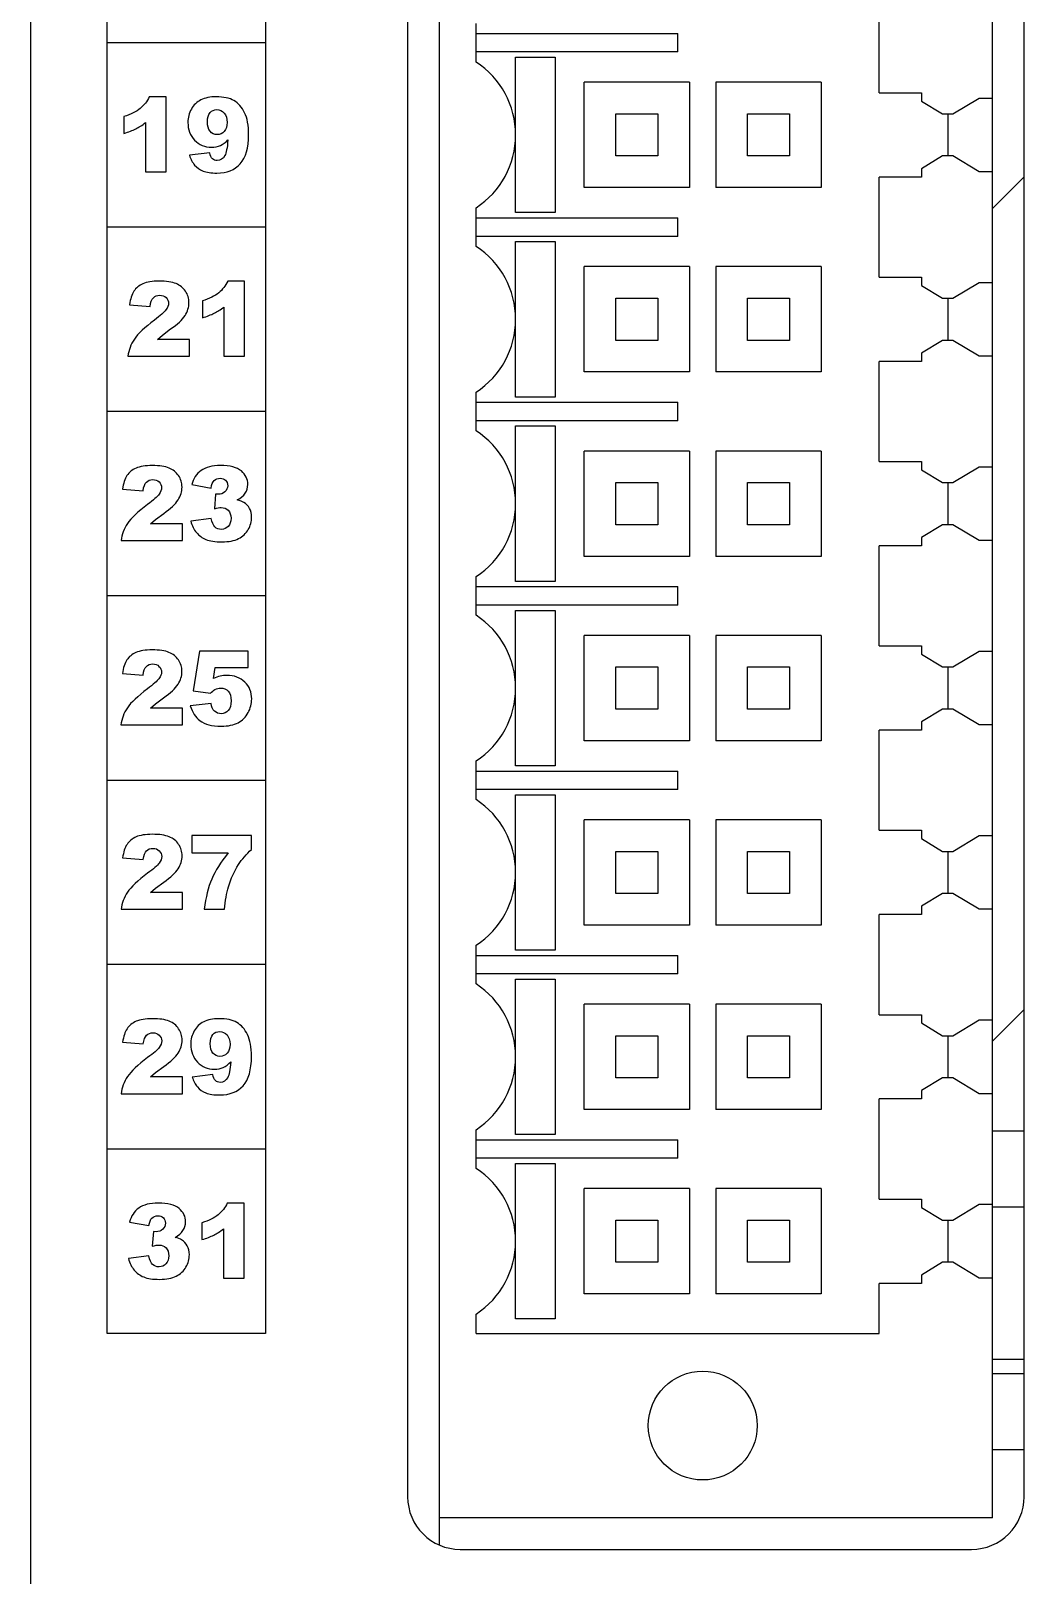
# Model space of a CAD drawing. Header units: millimetres. Extents: x 40 to 416, y -286 to 20.
# Drawn here: x 168.75 to 187.6, y -255.34 to -226.03 of the extents above; entities that cross this region are included whole.
import ezdxf

# ---------------------------------------------------------------- set-up
doc = ezdxf.new("R2010")
doc.units = ezdxf.units.MM
doc.layers.add('02___PRT_ALL_AXES', color=7, linetype='Continuous')
doc.layers.add('03___PRT_ALL_CURVES', color=7, linetype='Continuous')

# ---------------------------------------------------------------- blocks, each defined once
blk = doc.blocks.new('MOD_DIO732')
at = {"color": 7, "linetype": 'Continuous'}
for p, q in [((-0.25, 6), (-0.25, 124)), ((7.5, 86.255), (7.5, 15.245)), ((18, 15.75), (18, 85.75)), ((15.85, 42.8), (15.85, 44.7)), ((8.2, 43.383), (8.2, 44.117)), ((8.2, 43.925), (12.025, 43.925)), ((12.025, 43.575), (12.025, 43.925)), ((12.025, 43.575), (8.2, 43.575)), ((8.95, 43.475), (9.702, 43.475)), ((8.95, 42.004), (8.95, 43.475)), ((9.702, 43.475), (9.702, 40.525)), ((12.25, 43), (10.25, 43)), ((10.25, 41), (10.25, 43)), ((12.25, 43), (12.25, 41)), ((14.75, 43), (12.75, 43)), ((12.75, 43), (12.75, 41)), ((14.75, 43), (14.75, 41)), ((15.85, 42.8), (16.65, 42.8)), ((16.65, 42.8), (16.65, 42.642)), ((16.65, 42.642), (17.053, 42.4)), ((17.25, 42.4), (17.75, 42.7)), ((17.75, 42.7), (18, 42.7)), ((10.85, 42.4), (11.65, 42.4)), ((10.85, 41.6), (10.85, 42.4)), ((11.65, 42.4), (11.65, 41.6)), ((13.35, 42.4), (14.15, 42.4)), ((13.35, 41.6), (13.35, 42.4)), ((14.15, 42.4), (14.15, 41.6)), ((17.053, 42.4), (17.25, 42.4)), ((17.15, 42.4), (17.15, 41.6)), ((8.95, 40.525), (8.95, 41.996)), ((11.65, 41.6), (10.85, 41.6)), ((14.15, 41.6), (13.35, 41.6)), ((17.053, 41.6), (16.65, 41.358)), ((16.65, 41.358), (16.65, 41.2)), ((17.25, 41.6), (17.053, 41.6)), ((17.75, 41.3), (17.25, 41.6)), ((16.65, 41.2), (15.85, 41.2)), ((15.85, 39.3), (15.85, 41.2)), ((18, 41.3), (17.75, 41.3)), ((12.25, 41), (10.25, 41)), ((14.75, 41), (12.75, 41)), ((8.2, 39.883), (8.2, 40.617)), ((9.702, 40.525), (8.95, 40.525)), ((8.2, 40.425), (12.025, 40.425)), ((12.025, 40.075), (12.025, 40.425)), ((12.025, 40.075), (8.2, 40.075)), ((8.95, 39.975), (9.702, 39.975)), ((8.95, 38.504), (8.95, 39.975)), ((9.702, 39.975), (9.702, 37.025)), ((12.25, 39.5), (10.25, 39.5)), ((10.25, 37.5), (10.25, 39.5)), ((12.25, 39.5), (12.25, 37.5)), ((14.75, 39.5), (12.75, 39.5)), ((12.75, 39.5), (12.75, 37.5)), ((14.75, 39.5), (14.75, 37.5)), ((15.85, 39.3), (16.65, 39.3)), ((16.65, 39.3), (16.65, 39.142)), ((16.65, 39.142), (17.053, 38.9)), ((17.25, 38.9), (17.75, 39.2)), ((17.75, 39.2), (18, 39.2)), ((10.85, 38.9), (11.65, 38.9)), ((10.85, 38.1), (10.85, 38.9)), ((11.65, 38.9), (11.65, 38.1)), ((13.35, 38.9), (14.15, 38.9)), ((13.35, 38.1), (13.35, 38.9)), ((14.15, 38.9), (14.15, 38.1)), ((17.053, 38.9), (17.25, 38.9)), ((17.15, 38.9), (17.15, 38.1)), ((8.95, 37.025), (8.95, 38.496)), ((11.65, 38.1), (10.85, 38.1)), ((14.15, 38.1), (13.35, 38.1)), ((17.053, 38.1), (16.65, 37.858)), ((16.65, 37.858), (16.65, 37.7)), ((17.25, 38.1), (17.053, 38.1)), ((17.75, 37.8), (17.25, 38.1)), ((16.65, 37.7), (15.85, 37.7)), ((15.85, 35.8), (15.85, 37.7)), ((18, 37.8), (17.75, 37.8)), ((12.25, 37.5), (10.25, 37.5)), ((14.75, 37.5), (12.75, 37.5)), ((8.2, 36.383), (8.2, 37.117)), ((9.702, 37.025), (8.95, 37.025)), ((8.2, 36.925), (12.025, 36.925)), ((12.025, 36.575), (12.025, 36.925)), ((12.025, 36.575), (8.2, 36.575)), ((8.95, 36.475), (9.702, 36.475)), ((8.95, 35.004), (8.95, 36.475)), ((9.702, 36.475), (9.702, 33.525)), ((12.25, 36), (10.25, 36)), ((10.25, 34), (10.25, 36)), ((12.25, 36), (12.25, 34)), ((14.75, 36), (12.75, 36)), ((12.75, 36), (12.75, 34)), ((14.75, 36), (14.75, 34)), ((15.85, 35.8), (16.65, 35.8)), ((16.65, 35.8), (16.65, 35.642)), ((16.65, 35.642), (17.053, 35.4)), ((17.25, 35.4), (17.75, 35.7)), ((17.75, 35.7), (18, 35.7)), ((10.85, 35.4), (11.65, 35.4)), ((10.85, 34.6), (10.85, 35.4)), ((11.65, 35.4), (11.65, 34.6)), ((13.35, 35.4), (14.15, 35.4)), ((13.35, 34.6), (13.35, 35.4)), ((14.15, 35.4), (14.15, 34.6)), ((17.053, 35.4), (17.25, 35.4)), ((17.15, 35.4), (17.15, 34.6)), ((8.95, 33.525), (8.95, 34.996)), ((11.65, 34.6), (10.85, 34.6)), ((14.15, 34.6), (13.35, 34.6)), ((17.053, 34.6), (16.65, 34.358)), ((17.25, 34.6), (17.053, 34.6)), ((17.75, 34.3), (17.25, 34.6)), ((16.65, 34.358), (16.65, 34.2)), ((18, 34.3), (17.75, 34.3)), ((16.65, 34.2), (15.85, 34.2)), ((15.85, 32.3), (15.85, 34.2)), ((12.25, 34), (10.25, 34)), ((14.75, 34), (12.75, 34)), ((8.2, 32.883), (8.2, 33.617)), ((8.2, 33.425), (12.025, 33.425)), ((9.702, 33.525), (8.95, 33.525)), ((12.025, 33.075), (12.025, 33.425)), ((12.025, 33.075), (8.2, 33.075)), ((8.95, 32.975), (9.702, 32.975)), ((8.95, 31.504), (8.95, 32.975)), ((9.702, 32.975), (9.702, 30.025)), ((12.25, 32.5), (10.25, 32.5)), ((10.25, 30.5), (10.25, 32.5)), ((12.25, 32.5), (12.25, 30.5)), ((14.75, 32.5), (12.75, 32.5)), ((12.75, 32.5), (12.75, 30.5)), ((14.75, 32.5), (14.75, 30.5)), ((15.85, 32.3), (16.65, 32.3)), ((16.65, 32.3), (16.65, 32.142)), ((16.65, 32.142), (17.053, 31.9)), ((17.25, 31.9), (17.75, 32.2)), ((17.75, 32.2), (18, 32.2)), ((10.85, 31.9), (11.65, 31.9)), ((10.85, 31.1), (10.85, 31.9)), ((11.65, 31.9), (11.65, 31.1)), ((13.35, 31.9), (14.15, 31.9)), ((13.35, 31.1), (13.35, 31.9)), ((14.15, 31.9), (14.15, 31.1)), ((17.053, 31.9), (17.25, 31.9)), ((17.15, 31.9), (17.15, 31.1)), ((8.95, 30.025), (8.95, 31.496)), ((11.65, 31.1), (10.85, 31.1)), ((14.15, 31.1), (13.35, 31.1)), ((17.053, 31.1), (16.65, 30.858)), ((17.25, 31.1), (17.053, 31.1)), ((17.75, 30.8), (17.25, 31.1)), ((16.65, 30.858), (16.65, 30.7)), ((18, 30.8), (17.75, 30.8)), ((12.25, 30.5), (10.25, 30.5)), ((14.75, 30.5), (12.75, 30.5)), ((16.65, 30.7), (15.85, 30.7)), ((15.85, 28.8), (15.85, 30.7)), ((8.2, 29.383), (8.2, 30.117)), ((8.2, 29.925), (12.025, 29.925)), ((9.702, 30.025), (8.95, 30.025)), ((12.025, 29.575), (12.025, 29.925)), ((12.025, 29.575), (8.2, 29.575)), ((8.95, 29.475), (9.702, 29.475)), ((8.95, 28.004), (8.95, 29.475)), ((9.702, 29.475), (9.702, 26.525)), ((12.25, 29), (10.25, 29)), ((10.25, 27), (10.25, 29)), ((12.25, 29), (12.25, 27)), ((14.75, 29), (12.75, 29)), ((12.75, 29), (12.75, 27)), ((14.75, 29), (14.75, 27)), ((15.85, 28.8), (16.65, 28.8)), ((16.65, 28.8), (16.65, 28.642)), ((16.65, 28.642), (17.053, 28.4)), ((17.25, 28.4), (17.75, 28.7)), ((17.75, 28.7), (18, 28.7)), ((10.85, 28.4), (11.65, 28.4)), ((10.85, 27.6), (10.85, 28.4)), ((11.65, 28.4), (11.65, 27.6)), ((13.35, 28.4), (14.15, 28.4)), ((13.35, 27.6), (13.35, 28.4)), ((14.15, 28.4), (14.15, 27.6)), ((17.053, 28.4), (17.25, 28.4)), ((17.15, 28.4), (17.15, 27.6)), ((8.95, 26.525), (8.95, 27.996)), ((11.65, 27.6), (10.85, 27.6)), ((14.15, 27.6), (13.35, 27.6)), ((17.053, 27.6), (16.65, 27.358)), ((17.25, 27.6), (17.053, 27.6)), ((17.75, 27.3), (17.25, 27.6)), ((16.65, 27.358), (16.65, 27.2)), ((18, 27.3), (17.75, 27.3)), ((12.25, 27), (10.25, 27)), ((14.75, 27), (12.75, 27)), ((16.65, 27.2), (15.85, 27.2)), ((15.85, 25.3), (15.85, 27.2)), ((8.2, 25.883), (8.2, 26.617)), ((8.2, 26.425), (12.025, 26.425)), ((9.702, 26.525), (8.95, 26.525)), ((12.025, 26.075), (12.025, 26.425)), ((12.025, 26.075), (8.2, 26.075)), ((8.95, 25.975), (9.702, 25.975)), ((8.95, 24.504), (8.95, 25.975)), ((9.702, 25.975), (9.702, 23.025)), ((12.25, 25.5), (10.25, 25.5)), ((10.25, 23.5), (10.25, 25.5)), ((12.25, 25.5), (12.25, 23.5)), ((14.75, 25.5), (12.75, 25.5)), ((12.75, 25.5), (12.75, 23.5)), ((14.75, 25.5), (14.75, 23.5)), ((15.85, 25.3), (16.65, 25.3)), ((16.65, 25.3), (16.65, 25.142)), ((16.65, 25.142), (17.053, 24.9)), ((17.25, 24.9), (17.75, 25.2)), ((17.75, 25.2), (18, 25.2)), ((10.85, 24.9), (11.65, 24.9)), ((10.85, 24.1), (10.85, 24.9)), ((11.65, 24.9), (11.65, 24.1)), ((13.35, 24.9), (14.15, 24.9)), ((13.35, 24.1), (13.35, 24.9)), ((14.15, 24.9), (14.15, 24.1)), ((17.053, 24.9), (17.25, 24.9)), ((17.15, 24.9), (17.15, 24.1)), ((8.95, 23.025), (8.95, 24.496)), ((11.65, 24.1), (10.85, 24.1)), ((14.15, 24.1), (13.35, 24.1)), ((17.053, 24.1), (16.65, 23.858)), ((17.25, 24.1), (17.053, 24.1)), ((17.75, 23.8), (17.25, 24.1)), ((16.65, 23.858), (16.65, 23.7)), ((18, 23.8), (17.75, 23.8)), ((12.25, 23.5), (10.25, 23.5)), ((14.75, 23.5), (12.75, 23.5)), ((16.65, 23.7), (15.85, 23.7)), ((15.85, 21.8), (15.85, 23.7)), ((8.2, 22.383), (8.2, 23.117)), ((8.2, 22.925), (12.025, 22.925)), ((9.702, 23.025), (8.95, 23.025)), ((12.025, 22.575), (12.025, 22.925)), ((12.025, 22.575), (8.2, 22.575)), ((8.95, 22.475), (9.702, 22.475)), ((8.95, 21.004), (8.95, 22.475)), ((9.702, 22.475), (9.702, 19.525)), ((12.25, 22), (10.25, 22)), ((10.25, 20), (10.25, 22)), ((12.25, 22), (12.25, 20)), ((14.75, 22), (12.75, 22)), ((12.75, 22), (12.75, 20)), ((14.75, 22), (14.75, 20)), ((15.85, 21.8), (16.65, 21.8)), ((16.65, 21.8), (16.65, 21.642)), ((17.25, 21.4), (17.75, 21.7)), ((17.75, 21.7), (18, 21.7)), ((10.85, 21.4), (11.65, 21.4)), ((10.85, 20.6), (10.85, 21.4)), ((11.65, 21.4), (11.65, 20.6)), ((13.35, 21.4), (14.15, 21.4)), ((13.35, 20.6), (13.35, 21.4)), ((14.15, 21.4), (14.15, 20.6)), ((16.65, 21.642), (17.053, 21.4)), ((17.053, 21.4), (17.25, 21.4)), ((17.15, 21.4), (17.15, 20.6)), ((8.95, 19.525), (8.95, 20.996)), ((11.65, 20.6), (10.85, 20.6)), ((14.15, 20.6), (13.35, 20.6)), ((17.053, 20.6), (16.65, 20.358)), ((17.25, 20.6), (17.053, 20.6)), ((17.75, 20.3), (17.25, 20.6)), ((16.65, 20.358), (16.65, 20.2)), ((18, 20.3), (17.75, 20.3)), ((12.25, 20), (10.25, 20)), ((14.75, 20), (12.75, 20)), ((16.65, 20.2), (15.85, 20.2)), ((15.85, 19.25), (15.85, 20.2)), ((8.2, 19.25), (8.2, 19.617)), ((9.702, 19.525), (8.95, 19.525)), ((8.2, 19.25), (15.85, 19.25)), ((18, 15.75), (7.5, 15.75))]:
    blk.add_line(p, q, dxfattribs=at)
at = {"color": 2, "linetype": 'Continuous'}
for p, q in [((18, 40.605), (18.6, 41.205)), ((18, 24.8), (18.6, 25.4))]:
    blk.add_line(p, q, dxfattribs=at)
at = {"color": 7, "linetype": 'Continuous'}
blk.add_circle((12.5, 17.5), 1.033, dxfattribs=at)
for centre in [(7.3, 42), (7.3, 38.5), (7.3, 35), (7.3, 31.5), (7.3, 28), (7.3, 24.5), (7.3, 21)]:
    blk.add_arc(centre, 1.65, 303.0557, 56.9443, dxfattribs=at)
at = {"layer": '02___PRT_ALL_AXES', "color": 7, "linetype": 'Continuous'}
for p, q in [((6.9, 85.35), (6.9, 16.15)), ((18.6, 16.15), (18.6, 85.35)), ((18.6, 23.087), (18, 23.087)), ((18.6, 21.643), (18, 21.643)), ((18.6, 18.757), (18, 18.757)), ((18, 18.487), (18.6, 18.487)), ((18, 17.043), (18.6, 17.043)), ((7.9, 15.15), (17.6, 15.15))]:
    blk.add_line(p, q, dxfattribs=at)
for centre, start, end in [((7.9, 16.15), 180, 270), ((17.6, 16.15), 270, 0)]:
    blk.add_arc(centre, 1, start, end, dxfattribs=at)
at = {"layer": '03___PRT_ALL_CURVES', "color": 4, "linetype": 'Continuous'}
for p, q in [((1.2, 19.25), (1.2, 75.25)), ((4.2, 75.25), (4.2, 19.25)), ((4.2, 43.75), (1.2, 43.75)), ((2.319, 42.724), (1.997, 42.724)), ((2.319, 41.3), (2.319, 42.724)), ((1.517, 42.349), (1.517, 42.03)), ((1.926, 42.233), (1.926, 41.3)), ((3.146, 41.663), (2.759, 41.614)), ((1.926, 41.3), (2.319, 41.3)), ((4.2, 40.25), (1.2, 40.25)), ((3.807, 39.224), (3.485, 39.224)), ((3.807, 37.8), (3.807, 39.224)), ((1.621, 38.777), (2.011, 38.745)), ((3.005, 38.849), (3.005, 38.53)), ((3.414, 38.733), (3.414, 37.8)), ((2.152, 38.117), (2.245, 38.202)), ((2.76, 38.117), (2.152, 38.117)), ((2.245, 38.202), (2.402, 38.316)), ((2.76, 37.8), (2.76, 38.117)), ((1.593, 37.8), (2.76, 37.8)), ((3.414, 37.8), (3.807, 37.8)), ((4.2, 36.75), (1.2, 36.75)), ((1.49, 35.277), (1.879, 35.245)), ((2.804, 35.361), (3.171, 35.295)), ((3.255, 35.182), (3.235, 34.905)), ((3.306, 35.178), (3.255, 35.182)), ((2.021, 34.617), (2.113, 34.702)), ((2.628, 34.617), (2.021, 34.617)), ((2.113, 34.702), (2.271, 34.816)), ((2.628, 34.3), (2.628, 34.617)), ((3.171, 34.721), (2.783, 34.67)), ((1.461, 34.3), (2.628, 34.3)), ((4.2, 33.25), (1.2, 33.25)), ((2.95, 32.2), (2.827, 31.447)), ((3.874, 32.2), (2.95, 32.2)), ((3.874, 31.89), (3.874, 32.2)), ((1.488, 31.777), (1.878, 31.745)), ((3.215, 31.68), (3.248, 31.89)), ((3.248, 31.89), (3.874, 31.89)), ((2.827, 31.447), (3.158, 31.4)), ((2.019, 31.117), (2.112, 31.202)), ((2.626, 31.117), (2.019, 31.117)), ((2.112, 31.202), (2.269, 31.316)), ((2.626, 30.8), (2.626, 31.117)), ((3.17, 31.206), (2.776, 31.163)), ((1.459, 30.8), (2.626, 30.8)), ((1.2, 29.75), (4.2, 29.75)), ((3.938, 28.7), (2.802, 28.7)), ((2.802, 28.7), (2.802, 28.371)), ((3.938, 28.437), (3.938, 28.7)), ((1.491, 28.277), (1.881, 28.245)), ((2.802, 28.371), (3.494, 28.371)), ((2.022, 27.617), (2.115, 27.702)), ((2.629, 27.617), (2.022, 27.617)), ((2.115, 27.702), (2.272, 27.816)), ((2.629, 27.3), (2.629, 27.617)), ((1.462, 27.3), (2.629, 27.3)), ((3.038, 27.3), (3.426, 27.3)), ((4.2, 26.25), (1.2, 26.25)), ((1.491, 24.777), (1.881, 24.745)), ((2.022, 24.117), (2.115, 24.202)), ((2.63, 24.117), (2.022, 24.117)), ((2.115, 24.202), (2.272, 24.316)), ((2.63, 23.8), (2.63, 24.117)), ((3.2, 24.163), (2.813, 24.114)), ((1.463, 23.8), (2.63, 23.8)), ((4.2, 22.75), (1.2, 22.75)), ((3.799, 21.724), (3.477, 21.724)), ((3.799, 20.3), (3.799, 21.724)), ((1.622, 21.361), (1.99, 21.295)), ((2.074, 21.182), (2.054, 20.905)), ((2.125, 21.178), (2.074, 21.182)), ((2.997, 21.349), (2.997, 21.03)), ((3.405, 21.233), (3.405, 20.3)), ((1.99, 20.721), (1.601, 20.67)), ((3.405, 20.3), (3.799, 20.3)), ((4.2, 19.25), (1.2, 19.25))]:
    blk.add_line(p, q, dxfattribs=at)
for points in [[(1.997, 42.724), (1.955, 42.636), (1.898, 42.562), (1.825, 42.502)], [(2.977, 42.665), (2.9, 42.626), (2.839, 42.568), (2.795, 42.492)], [(3.267, 42.724), (3.151, 42.724), (3.053, 42.704), (2.977, 42.665)], [(3.604, 42.651), (3.519, 42.699), (3.407, 42.724), (3.267, 42.724)], [(3.807, 42.422), (3.756, 42.527), (3.688, 42.604), (3.604, 42.651)], [(1.825, 42.502), (1.752, 42.442), (1.649, 42.391), (1.517, 42.349)], [(1.74, 42.115), (1.799, 42.145), (1.862, 42.184), (1.926, 42.233)], [(2.795, 42.492), (2.752, 42.415), (2.73, 42.33), (2.73, 42.238)], [(2.73, 42.238), (2.73, 42.101), (2.773, 41.989), (2.858, 41.899)], [(3.099, 42.248), (3.099, 42.326), (3.115, 42.384), (3.15, 42.423)], [(3.151, 42.069), (3.116, 42.11), (3.099, 42.17), (3.099, 42.248)], [(3.15, 42.423), (3.184, 42.461), (3.227, 42.481), (3.279, 42.481)], [(3.279, 42.481), (3.333, 42.481), (3.38, 42.459), (3.418, 42.416)], [(3.418, 42.416), (3.456, 42.373), (3.475, 42.314), (3.475, 42.239)], [(3.475, 42.239), (3.475, 42.164), (3.457, 42.107), (3.421, 42.067)], [(3.883, 42.008), (3.883, 42.18), (3.857, 42.317), (3.807, 42.422)], [(1.517, 42.03), (1.607, 42.056), (1.681, 42.085), (1.74, 42.115)], [(3.284, 42.007), (3.231, 42.007), (3.187, 42.027), (3.151, 42.069)], [(3.421, 42.067), (3.385, 42.027), (3.339, 42.007), (3.284, 42.007)], [(3.723, 41.452), (3.83, 41.569), (3.883, 41.755), (3.883, 42.008)], [(2.858, 41.899), (2.944, 41.81), (3.05, 41.766), (3.177, 41.766)], [(3.197, 41.548), (3.173, 41.57), (3.156, 41.608), (3.146, 41.663)], [(3.177, 41.766), (3.241, 41.766), (3.297, 41.777), (3.347, 41.799)], [(3.347, 41.799), (3.395, 41.821), (3.443, 41.857), (3.49, 41.905)], [(3.49, 41.905), (3.476, 41.754), (3.457, 41.655), (3.432, 41.61)], [(2.759, 41.614), (2.782, 41.54), (2.815, 41.478), (2.857, 41.428)], [(2.857, 41.428), (2.9, 41.378), (2.953, 41.34), (3.018, 41.315)], [(3.286, 41.515), (3.251, 41.515), (3.221, 41.525), (3.197, 41.548)], [(3.282, 41.276), (3.47, 41.276), (3.617, 41.334), (3.723, 41.452)], [(3.432, 41.61), (3.397, 41.546), (3.348, 41.515), (3.286, 41.515)], [(3.018, 41.315), (3.082, 41.289), (3.17, 41.276), (3.282, 41.276)], [(1.705, 39.033), (1.664, 38.972), (1.637, 38.886), (1.621, 38.777)], [(1.877, 39.174), (1.803, 39.142), (1.745, 39.094), (1.705, 39.033)], [(2.186, 39.224), (2.054, 39.224), (1.952, 39.207), (1.877, 39.174)], [(2.505, 39.177), (2.428, 39.208), (2.322, 39.224), (2.186, 39.224)], [(2.684, 39.033), (2.64, 39.098), (2.581, 39.146), (2.505, 39.177)], [(2.75, 38.816), (2.75, 38.896), (2.728, 38.968), (2.684, 39.033)], [(3.314, 39.002), (3.24, 38.942), (3.137, 38.891), (3.005, 38.849)], [(3.485, 39.224), (3.443, 39.136), (3.386, 39.062), (3.314, 39.002)], [(2.011, 38.745), (2.021, 38.824), (2.042, 38.879), (2.074, 38.91)], [(2.074, 38.91), (2.106, 38.941), (2.147, 38.957), (2.196, 38.957)], [(2.196, 38.957), (2.244, 38.957), (2.283, 38.942), (2.315, 38.912)], [(2.362, 38.803), (2.362, 38.763), (2.346, 38.722), (2.314, 38.678)], [(2.315, 38.912), (2.346, 38.881), (2.362, 38.845), (2.362, 38.803)], [(2.675, 38.571), (2.724, 38.649), (2.75, 38.73), (2.75, 38.816)], [(3.229, 38.615), (3.288, 38.645), (3.35, 38.684), (3.414, 38.733)], [(2.096, 38.485), (1.909, 38.346), (1.782, 38.226), (1.714, 38.125)], [(2.314, 38.678), (2.282, 38.634), (2.21, 38.569), (2.096, 38.485)], [(2.402, 38.316), (2.534, 38.408), (2.625, 38.493), (2.675, 38.571)], [(3.005, 38.53), (3.095, 38.556), (3.169, 38.585), (3.229, 38.615)], [(1.714, 38.125), (1.646, 38.023), (1.606, 37.915), (1.593, 37.8)], [(1.573, 35.533), (1.533, 35.472), (1.505, 35.386), (1.49, 35.277)], [(1.745, 35.674), (1.671, 35.642), (1.614, 35.594), (1.573, 35.533)], [(2.054, 35.724), (1.922, 35.724), (1.82, 35.707), (1.745, 35.674)], [(2.373, 35.677), (2.297, 35.708), (2.191, 35.724), (2.054, 35.724)], [(2.552, 35.533), (2.509, 35.598), (2.449, 35.646), (2.373, 35.677)], [(2.618, 35.316), (2.618, 35.396), (2.596, 35.468), (2.552, 35.533)], [(2.98, 35.63), (2.892, 35.567), (2.834, 35.477), (2.804, 35.361)], [(3.349, 35.724), (3.189, 35.724), (3.066, 35.692), (2.98, 35.63)], [(3.23, 35.44), (3.258, 35.468), (3.295, 35.482), (3.341, 35.482)], [(3.341, 35.482), (3.385, 35.482), (3.421, 35.469), (3.446, 35.444)], [(3.745, 35.621), (3.663, 35.689), (3.531, 35.724), (3.349, 35.724)], [(3.867, 35.365), (3.867, 35.468), (3.826, 35.553), (3.745, 35.621)], [(1.879, 35.245), (1.89, 35.324), (1.911, 35.379), (1.942, 35.41)], [(1.942, 35.41), (1.974, 35.441), (2.015, 35.457), (2.064, 35.457)], [(2.183, 35.178), (2.15, 35.134), (2.078, 35.069), (1.964, 34.985)], [(2.064, 35.457), (2.112, 35.457), (2.151, 35.442), (2.183, 35.412)], [(2.183, 35.412), (2.214, 35.381), (2.231, 35.345), (2.231, 35.303)], [(2.231, 35.303), (2.231, 35.263), (2.214, 35.222), (2.183, 35.178)], [(2.543, 35.071), (2.593, 35.149), (2.618, 35.23), (2.618, 35.316)], [(3.171, 35.295), (3.181, 35.364), (3.201, 35.413), (3.23, 35.44)], [(3.433, 35.226), (3.399, 35.194), (3.357, 35.178), (3.306, 35.178)], [(3.485, 35.342), (3.485, 35.297), (3.467, 35.259), (3.433, 35.226)], [(3.446, 35.444), (3.471, 35.418), (3.485, 35.384), (3.485, 35.342)], [(3.668, 35.072), (3.735, 35.108), (3.784, 35.151), (3.818, 35.201)], [(3.818, 35.201), (3.85, 35.249), (3.867, 35.304), (3.867, 35.365)], [(1.964, 34.985), (1.777, 34.846), (1.65, 34.726), (1.582, 34.625)], [(2.271, 34.816), (2.403, 34.908), (2.493, 34.993), (2.543, 35.071)], [(3.235, 34.905), (3.289, 34.92), (3.331, 34.927), (3.361, 34.927)], [(3.361, 34.927), (3.419, 34.927), (3.464, 34.909), (3.497, 34.874)], [(3.792, 35.025), (3.763, 35.042), (3.721, 35.058), (3.668, 35.072)], [(3.9, 34.911), (3.874, 34.958), (3.838, 34.996), (3.792, 35.025)], [(3.939, 34.744), (3.939, 34.809), (3.926, 34.864), (3.9, 34.911)], [(1.582, 34.625), (1.514, 34.523), (1.474, 34.415), (1.461, 34.3)], [(2.783, 34.67), (2.807, 34.582), (2.844, 34.509), (2.891, 34.452)], [(3.242, 34.558), (3.209, 34.588), (3.187, 34.643), (3.171, 34.721)], [(3.548, 34.723), (3.548, 34.659), (3.529, 34.608), (3.495, 34.57)], [(3.497, 34.874), (3.53, 34.838), (3.548, 34.788), (3.548, 34.723)], [(3.875, 34.509), (3.917, 34.584), (3.939, 34.662), (3.939, 34.744)], [(2.891, 34.452), (2.939, 34.395), (2.999, 34.351), (3.073, 34.321)], [(3.073, 34.321), (3.146, 34.291), (3.247, 34.276), (3.375, 34.276)], [(3.365, 34.513), (3.315, 34.513), (3.274, 34.527), (3.242, 34.558)], [(3.495, 34.57), (3.461, 34.532), (3.417, 34.513), (3.365, 34.513)], [(3.375, 34.276), (3.505, 34.276), (3.611, 34.297), (3.691, 34.337)], [(3.691, 34.337), (3.771, 34.376), (3.832, 34.435), (3.875, 34.509)], [(1.572, 32.033), (1.531, 31.972), (1.503, 31.886), (1.488, 31.777)], [(1.744, 32.174), (1.67, 32.142), (1.612, 32.094), (1.572, 32.033)], [(2.053, 32.224), (1.921, 32.224), (1.819, 32.207), (1.744, 32.174)], [(1.941, 31.91), (1.972, 31.941), (2.013, 31.957), (2.063, 31.957)], [(2.371, 32.177), (2.295, 32.208), (2.189, 32.224), (2.053, 32.224)], [(2.063, 31.957), (2.111, 31.957), (2.15, 31.942), (2.181, 31.912)], [(2.551, 32.033), (2.507, 32.098), (2.448, 32.146), (2.371, 32.177)], [(2.617, 31.816), (2.617, 31.896), (2.595, 31.968), (2.551, 32.033)], [(1.878, 31.745), (1.888, 31.824), (1.909, 31.879), (1.941, 31.91)], [(2.181, 31.678), (2.149, 31.634), (2.076, 31.569), (1.963, 31.485)], [(2.181, 31.912), (2.213, 31.881), (2.229, 31.845), (2.229, 31.803)], [(2.229, 31.803), (2.229, 31.763), (2.213, 31.722), (2.181, 31.678)], [(2.542, 31.571), (2.591, 31.649), (2.617, 31.73), (2.617, 31.816)], [(3.343, 31.725), (3.301, 31.715), (3.258, 31.7), (3.215, 31.68)], [(3.469, 31.741), (3.427, 31.741), (3.385, 31.735), (3.343, 31.725)], [(3.809, 31.613), (3.722, 31.698), (3.608, 31.741), (3.469, 31.741)], [(1.963, 31.485), (1.776, 31.346), (1.649, 31.226), (1.581, 31.125)], [(2.269, 31.316), (2.401, 31.408), (2.492, 31.493), (2.542, 31.571)], [(3.158, 31.4), (3.189, 31.434), (3.218, 31.459), (3.244, 31.473)], [(3.244, 31.473), (3.279, 31.49), (3.315, 31.5), (3.353, 31.5)], [(3.353, 31.5), (3.412, 31.5), (3.459, 31.48), (3.495, 31.441)], [(3.495, 31.441), (3.531, 31.403), (3.549, 31.341), (3.549, 31.258)], [(3.941, 31.294), (3.941, 31.422), (3.897, 31.529), (3.809, 31.613)], [(1.581, 31.125), (1.513, 31.023), (1.473, 30.915), (1.459, 30.8)], [(2.776, 31.163), (2.795, 31.097), (2.819, 31.043), (2.848, 30.999)], [(3.236, 31.061), (3.201, 31.094), (3.179, 31.143), (3.17, 31.206)], [(3.495, 31.074), (3.46, 31.033), (3.415, 31.013), (3.362, 31.013)], [(3.549, 31.258), (3.549, 31.176), (3.531, 31.115), (3.495, 31.074)], [(3.873, 31.033), (3.918, 31.116), (3.941, 31.203), (3.941, 31.294)], [(2.848, 30.999), (2.877, 30.955), (2.914, 30.915), (2.96, 30.88)], [(2.96, 30.88), (3.006, 30.846), (3.062, 30.819), (3.128, 30.802)], [(3.128, 30.802), (3.194, 30.786), (3.273, 30.776), (3.366, 30.776)], [(3.362, 31.013), (3.313, 31.013), (3.271, 31.029), (3.236, 31.061)], [(3.366, 30.776), (3.494, 30.776), (3.6, 30.798), (3.682, 30.842)], [(3.682, 30.842), (3.764, 30.886), (3.828, 30.949), (3.873, 31.033)], [(1.575, 28.533), (1.534, 28.472), (1.506, 28.386), (1.491, 28.277)], [(1.747, 28.674), (1.672, 28.642), (1.615, 28.594), (1.575, 28.533)], [(2.055, 28.724), (1.924, 28.724), (1.821, 28.707), (1.747, 28.674)], [(1.944, 28.41), (1.975, 28.441), (2.016, 28.457), (2.066, 28.457)], [(2.374, 28.677), (2.298, 28.708), (2.192, 28.724), (2.055, 28.724)], [(2.066, 28.457), (2.114, 28.457), (2.153, 28.442), (2.184, 28.412)], [(2.554, 28.533), (2.51, 28.598), (2.451, 28.646), (2.374, 28.677)], [(2.62, 28.316), (2.62, 28.396), (2.598, 28.468), (2.554, 28.533)], [(3.69, 28.148), (3.756, 28.251), (3.838, 28.348), (3.938, 28.437)], [(1.881, 28.245), (1.891, 28.324), (1.912, 28.379), (1.944, 28.41)], [(2.184, 28.178), (2.152, 28.134), (2.079, 28.069), (1.966, 27.985)], [(2.184, 28.412), (2.216, 28.381), (2.232, 28.345), (2.232, 28.303)], [(2.232, 28.303), (2.232, 28.263), (2.216, 28.222), (2.184, 28.178)], [(2.545, 28.071), (2.594, 28.149), (2.62, 28.23), (2.62, 28.316)], [(3.494, 28.371), (3.351, 28.195), (3.247, 28.03), (3.182, 27.875)], [(3.499, 27.727), (3.546, 27.882), (3.61, 28.022), (3.69, 28.148)], [(1.966, 27.985), (1.778, 27.846), (1.651, 27.726), (1.584, 27.625)], [(2.272, 27.816), (2.404, 27.908), (2.495, 27.993), (2.545, 28.071)], [(3.182, 27.875), (3.116, 27.72), (3.069, 27.528), (3.038, 27.3)], [(1.584, 27.625), (1.516, 27.523), (1.476, 27.415), (1.462, 27.3)], [(3.426, 27.3), (3.438, 27.464), (3.463, 27.607), (3.499, 27.727)], [(2.056, 25.224), (1.924, 25.224), (1.822, 25.207), (1.747, 25.174)], [(2.375, 25.177), (2.298, 25.208), (2.192, 25.224), (2.056, 25.224)], [(3.321, 25.224), (3.205, 25.224), (3.107, 25.204), (3.031, 25.165)], [(3.658, 25.151), (3.573, 25.199), (3.461, 25.224), (3.321, 25.224)], [(1.575, 25.033), (1.534, 24.972), (1.507, 24.886), (1.491, 24.777)], [(1.747, 25.174), (1.673, 25.142), (1.616, 25.094), (1.575, 25.033)], [(1.944, 24.91), (1.976, 24.941), (2.017, 24.957), (2.066, 24.957)], [(2.066, 24.957), (2.114, 24.957), (2.153, 24.942), (2.185, 24.912)], [(2.554, 25.033), (2.51, 25.098), (2.451, 25.146), (2.375, 25.177)], [(2.62, 24.816), (2.62, 24.896), (2.598, 24.968), (2.554, 25.033)], [(2.849, 24.992), (2.806, 24.915), (2.784, 24.83), (2.784, 24.738)], [(3.031, 25.165), (2.954, 25.126), (2.893, 25.068), (2.849, 24.992)], [(3.153, 24.748), (3.153, 24.826), (3.169, 24.884), (3.204, 24.923)], [(3.204, 24.923), (3.238, 24.961), (3.281, 24.981), (3.333, 24.981)], [(3.333, 24.981), (3.387, 24.981), (3.434, 24.959), (3.472, 24.916)], [(3.861, 24.922), (3.81, 25.027), (3.742, 25.104), (3.658, 25.151)], [(3.937, 24.508), (3.937, 24.68), (3.911, 24.817), (3.861, 24.922)], [(1.881, 24.745), (1.892, 24.824), (1.913, 24.879), (1.944, 24.91)], [(2.184, 24.678), (2.152, 24.634), (2.08, 24.569), (1.966, 24.485)], [(2.233, 24.803), (2.233, 24.763), (2.216, 24.722), (2.184, 24.678)], [(2.185, 24.912), (2.216, 24.881), (2.233, 24.845), (2.233, 24.803)], [(2.545, 24.571), (2.594, 24.649), (2.62, 24.73), (2.62, 24.816)], [(2.784, 24.738), (2.784, 24.601), (2.827, 24.489), (2.912, 24.399)], [(3.205, 24.569), (3.17, 24.61), (3.153, 24.67), (3.153, 24.748)], [(3.472, 24.916), (3.51, 24.873), (3.529, 24.814), (3.529, 24.739)], [(3.529, 24.739), (3.529, 24.664), (3.511, 24.607), (3.475, 24.567)], [(1.966, 24.485), (1.779, 24.346), (1.652, 24.226), (1.584, 24.125)], [(2.272, 24.316), (2.404, 24.408), (2.495, 24.493), (2.545, 24.571)], [(2.912, 24.399), (2.998, 24.31), (3.104, 24.266), (3.23, 24.266)], [(3.338, 24.507), (3.285, 24.507), (3.241, 24.527), (3.205, 24.569)], [(3.475, 24.567), (3.439, 24.527), (3.393, 24.507), (3.338, 24.507)], [(3.401, 24.299), (3.449, 24.321), (3.497, 24.357), (3.544, 24.405)], [(3.544, 24.405), (3.53, 24.254), (3.511, 24.155), (3.486, 24.11)], [(3.777, 23.952), (3.884, 24.069), (3.937, 24.255), (3.937, 24.508)], [(1.584, 24.125), (1.516, 24.023), (1.476, 23.915), (1.463, 23.8)], [(2.813, 24.114), (2.836, 24.04), (2.869, 23.978), (2.911, 23.928)], [(3.251, 24.048), (3.227, 24.07), (3.209, 24.108), (3.2, 24.163)], [(3.23, 24.266), (3.294, 24.266), (3.351, 24.277), (3.401, 24.299)], [(3.34, 24.015), (3.305, 24.015), (3.275, 24.025), (3.251, 24.048)], [(3.486, 24.11), (3.451, 24.046), (3.402, 24.015), (3.34, 24.015)], [(2.911, 23.928), (2.954, 23.878), (3.007, 23.84), (3.072, 23.815)], [(3.072, 23.815), (3.136, 23.789), (3.224, 23.776), (3.336, 23.776)], [(3.336, 23.776), (3.524, 23.776), (3.671, 23.834), (3.777, 23.952)], [(2.168, 21.724), (2.008, 21.724), (1.885, 21.692), (1.798, 21.63)], [(2.563, 21.621), (2.482, 21.689), (2.35, 21.724), (2.168, 21.724)], [(3.477, 21.724), (3.435, 21.636), (3.378, 21.562), (3.305, 21.502)], [(1.798, 21.63), (1.711, 21.567), (1.653, 21.477), (1.622, 21.361)], [(1.99, 21.295), (2, 21.364), (2.02, 21.413), (2.048, 21.44)], [(2.048, 21.44), (2.077, 21.468), (2.114, 21.482), (2.16, 21.482)], [(2.16, 21.482), (2.204, 21.482), (2.239, 21.469), (2.265, 21.444)], [(2.265, 21.444), (2.29, 21.418), (2.303, 21.384), (2.303, 21.342)], [(2.686, 21.365), (2.686, 21.468), (2.645, 21.553), (2.563, 21.621)], [(3.305, 21.502), (3.231, 21.442), (3.128, 21.391), (2.997, 21.349)], [(2.252, 21.226), (2.217, 21.194), (2.175, 21.178), (2.125, 21.178)], [(2.303, 21.342), (2.303, 21.297), (2.286, 21.259), (2.252, 21.226)], [(2.487, 21.072), (2.553, 21.108), (2.603, 21.151), (2.636, 21.201)], [(2.636, 21.201), (2.669, 21.249), (2.686, 21.304), (2.686, 21.365)], [(2.997, 21.03), (3.086, 21.056), (3.161, 21.085), (3.22, 21.115)], [(3.22, 21.115), (3.279, 21.145), (3.341, 21.184), (3.405, 21.233)], [(2.054, 20.905), (2.107, 20.92), (2.149, 20.927), (2.18, 20.927)], [(2.18, 20.927), (2.237, 20.927), (2.282, 20.909), (2.315, 20.874)], [(2.315, 20.874), (2.349, 20.838), (2.366, 20.788), (2.366, 20.723)], [(2.611, 21.025), (2.582, 21.042), (2.54, 21.058), (2.487, 21.072)], [(2.719, 20.911), (2.693, 20.958), (2.657, 20.996), (2.611, 21.025)], [(2.758, 20.744), (2.758, 20.809), (2.744, 20.864), (2.719, 20.911)], [(1.601, 20.67), (1.626, 20.582), (1.662, 20.509), (1.71, 20.452)], [(2.061, 20.558), (2.028, 20.588), (2.005, 20.643), (1.99, 20.721)], [(2.184, 20.513), (2.134, 20.513), (2.093, 20.527), (2.061, 20.558)], [(2.314, 20.57), (2.279, 20.532), (2.235, 20.513), (2.184, 20.513)], [(2.366, 20.723), (2.366, 20.659), (2.348, 20.608), (2.314, 20.57)], [(2.693, 20.509), (2.736, 20.584), (2.758, 20.662), (2.758, 20.744)], [(1.71, 20.452), (1.758, 20.395), (1.818, 20.351), (1.892, 20.321)], [(1.892, 20.321), (1.965, 20.291), (2.065, 20.276), (2.193, 20.276)], [(2.193, 20.276), (2.323, 20.276), (2.429, 20.297), (2.509, 20.337)], [(2.509, 20.337), (2.59, 20.376), (2.651, 20.435), (2.693, 20.509)]]:
    blk.add_open_spline(points, degree=3, dxfattribs=at)

msp = doc.modelspace()

# ---------------------------------------------------------------- block references
msp.add_blockref('MOD_DIO732', (169, -270))

doc.saveas('drawing.dxf')
